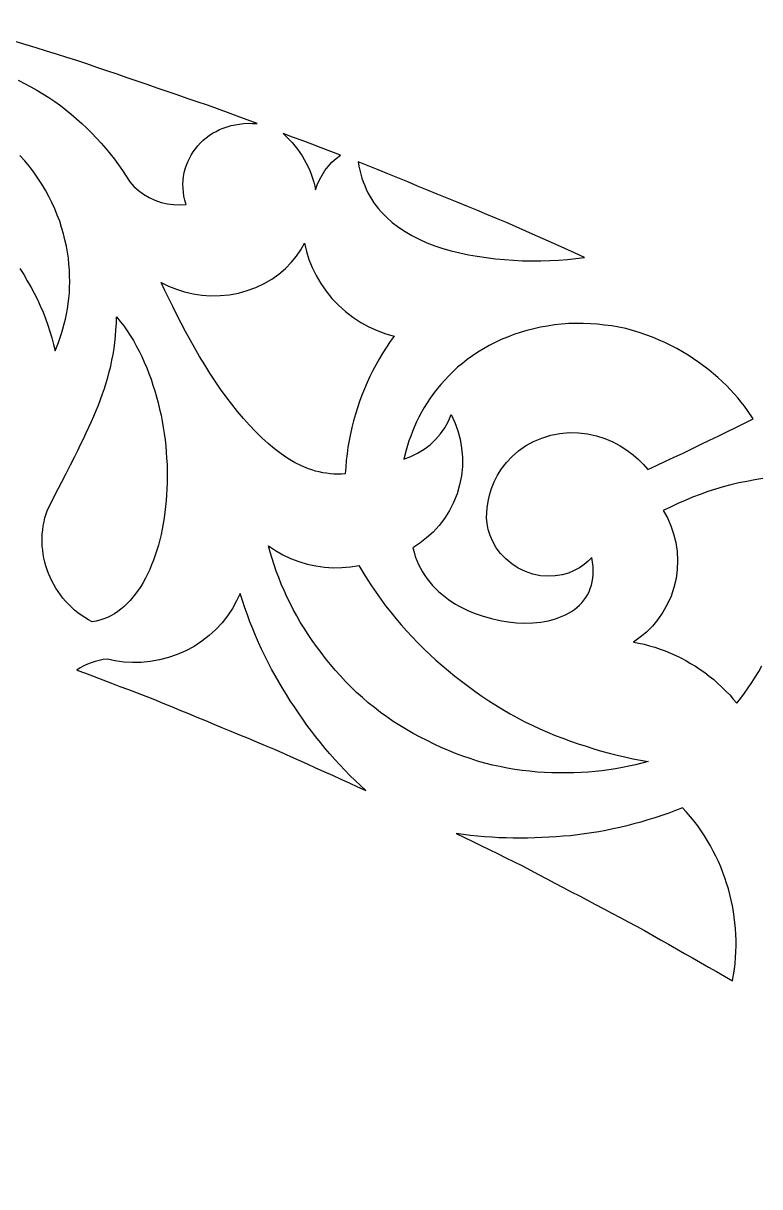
# Model space of a CAD drawing. Extents: x -1903 to -234, y -575 to 545.
# Drawn here: x -1190.6 to -1113.9, y 352.7 to 473.9 of the extents above; entities that cross this region are included whole.
import ezdxf

# ---------------------------------------------------------------- set-up
doc = ezdxf.new("R2010")
doc.units = 0
doc.layers.add('LAYER_1', color=18, linetype='CONTINUOUS')

msp = doc.modelspace()

# ---------------------------------------------------------------- linework, layer by layer
at = {"layer": 'LAYER_1'}
msp.add_lwpolyline([(-1342.912552403855, 545.219890420859, 0.4142135623730951), (-1902.912552403855, -14.78010957914103, 0.4142135623730951), (-1342.912552403855, -574.780109579141, 0.4142135623730951), (-782.912552403855, -14.78010957914103, 0.4142135623730951)], format="xyb", close=True, dxfattribs=at)
for points in [[(-1191.1240234375, 468.0147705078125), (-1190.467651367188, 467.6809692382812), (-1189.820922851562, 467.3329162597656), (-1189.183837890625, 466.9707946777344), (-1188.556884765625, 466.5948486328125), (-1187.9404296875, 466.2052612304688), (-1187.334838867188, 465.8022766113281), (-1186.741943359375, 465.3816833496094), (-1186.165771484375, 464.9320068359375), (-1185.601440429688, 464.4698486328125), (-1185.049194335938, 463.9953308105469), (-1184.509399414062, 463.5087280273438), (-1183.982543945312, 463.0102844238281), (-1183.46875, 462.5002136230469), (-1182.968505859375, 461.9786987304688), (-1182.482055664062, 461.4460144042969), (-1182.009643554688, 460.9023742675781), (-1181.551635742188, 460.3479309082031), (-1181.108520507812, 459.7829895019531), (-1180.680419921875, 459.2077026367188), (-1180.267700195312, 458.6223449707031), (-1179.87060546875, 458.0270690917969), (-1179.489501953125, 457.422119140625), (-1179.075561523438, 456.9569396972656), (-1178.60205078125, 456.52294921875), (-1178.07373046875, 456.1302795410156), (-1177.497924804688, 455.7882690429688), (-1176.884033203125, 455.5047912597656), (-1176.243041992188, 455.2857055664062), (-1175.5869140625, 455.1344299316406), (-1174.927856445312, 455.0517883300781), (-1174.278076171875, 455.0361022949219), (-1173.649047851562, 455.08056640625), (-1173.769287109375, 455.5105285644531), (-1173.861083984375, 455.9351806640625), (-1173.923950195312, 456.3566284179688), (-1173.958740234375, 456.7740478515625), (-1173.965942382812, 457.1866455078125), (-1173.946411132812, 457.5936889648438), (-1173.900634765625, 457.9942932128906), (-1173.829223632812, 458.3877258300781), (-1173.733032226562, 458.7731628417969), (-1173.612548828125, 459.1498107910156), (-1173.468505859375, 459.5168762207031), (-1173.301513671875, 459.8735656738281), (-1173.1123046875, 460.2190856933594), (-1172.901489257812, 460.5526123046875), (-1172.669677734375, 460.8734130859375), (-1172.417724609375, 461.1806640625), (-1172.146118164062, 461.4735717773438), (-1171.855712890625, 461.7513427734375), (-1171.546997070312, 462.0132141113281), (-1171.220703125, 462.2583923339844), (-1170.879760742188, 462.4802856445312), (-1170.523315429688, 462.6817932128906), (-1170.151733398438, 462.8636474609375), (-1169.765502929688, 463.0250854492188), (-1169.365600585938, 463.1653137207031), (-1168.95263671875, 463.2835693359375), (-1168.527221679688, 463.379150390625), (-1168.090209960938, 463.4512329101562), (-1167.642333984375, 463.4991149902344), (-1167.184204101562, 463.5220031738281), (-1166.716796875, 463.5191650390625), (-1166.240600585938, 463.4898376464844), (-1167.27490234375, 463.880615234375), (-1168.309326171875, 464.2714233398438), (-1169.343627929688, 464.6622009277344), (-1170.380126953125, 465.0469970703125), (-1171.42626953125, 465.4050903320312), (-1172.472412109375, 465.7632141113281), (-1173.518432617188, 466.121337890625), (-1174.564575195312, 466.4794616699219), (-1175.610717773438, 466.8375549316406), (-1176.656860351562, 467.1956787109375), (-1177.702880859375, 467.5538024902344), (-1178.7490234375, 467.9119262695312), (-1179.795043945312, 468.27001953125), (-1180.841186523438, 468.6281433105469), (-1181.887329101562, 468.9862670898438), (-1182.933471679688, 469.3443908691406), (-1183.9794921875, 469.7024841308594), (-1185.025634765625, 470.0606079101562), (-1186.079223632812, 470.3956909179688), (-1187.136108398438, 470.7207946777344), (-1188.19287109375, 471.0458679199219), (-1189.249755859375, 471.3709716796875), (-1190.306518554688, 471.696044921875), (-1191.363403320312, 472.0211181640625)], [(-1190.982788085938, 448.3907470703125), (-1190.565307617188, 447.7670593261719), (-1190.186889648438, 447.1263122558594), (-1189.8095703125, 446.4859619140625), (-1189.47265625, 445.8319091796875), (-1189.13671875, 445.1781921386719), (-1188.842163085938, 444.5141906738281), (-1188.548461914062, 443.8504943847656), (-1188.296508789062, 443.1798706054688), (-1188.04541015625, 442.5095825195312), (-1187.835815429688, 441.8356323242188), (-1187.627197265625, 441.1620178222656), (-1187.459716796875, 440.4879455566406), (-1187.293090820312, 439.8141784667969), (-1186.935180664062, 440.6984558105469), (-1186.61279296875, 441.6321716308594), (-1186.472290039062, 442.1237182617188), (-1186.33203125, 442.6152954101562), (-1186.215576171875, 443.1312561035156), (-1186.099365234375, 443.6472473144531), (-1186.010620117188, 444.1869506835938), (-1185.921875, 444.7267150878906), (-1185.864135742188, 445.2891235351562), (-1185.806640625, 445.8516540527344), (-1185.783569335938, 446.4352416992188), (-1185.7607421875, 447.0189819335938), (-1185.776000976562, 447.6218566894531), (-1185.791625976562, 448.224853515625), (-1185.8486328125, 448.8444213867188), (-1185.90625, 449.4642028808594), (-1186.008422851562, 450.0974731445312), (-1186.111206054688, 450.7309875488281), (-1186.261474609375, 451.3743896484375), (-1186.412475585938, 452.01806640625), (-1186.61328125, 452.66748046875), (-1186.81494140625, 453.3171997070312), (-1187.068359375, 453.9680480957031), (-1187.322631835938, 454.6192321777344), (-1187.629760742188, 455.2664794921875), (-1187.937866210938, 455.9140930175781), (-1188.299194335938, 456.5524291992188), (-1188.661499023438, 457.1911315917969), (-1189.076416015625, 457.8149719238281), (-1189.495361328125, 458.4295349121094), (-1189.968627929688, 459.0143737792969), (-1190.442749023438, 459.5994873046875), (-1190.965942382812, 460.1573791503906)], [(-1113.54443359375, 426.5060424804688), (-1114.383544921875, 426.3802185058594), (-1115.2138671875, 426.2161865234375), (-1116.042846679688, 426.0514831542969), (-1116.860473632812, 425.8488159179688), (-1117.6767578125, 425.6454772949219), (-1118.478881835938, 425.4046936035156), (-1119.28662109375, 425.1500549316406), (-1120.0791015625, 424.8558959960938), (-1120.870239257812, 424.5610961914062), (-1121.641967773438, 424.2315979003906), (-1122.412475585938, 423.9014282226562), (-1123.161376953125, 423.5378112792969), (-1123.908935546875, 423.1736145019531), (-1123.491943359375, 422.4069213867188), (-1123.131469726562, 421.5922241210938), (-1122.83642578125, 420.7350158691406), (-1122.614868164062, 419.8424682617188), (-1122.4736328125, 418.9230041503906), (-1122.418212890625, 417.9864501953125), (-1122.457763671875, 417.0326232910156), (-1122.587158203125, 416.0856018066406), (-1122.805297851562, 415.1572265625), (-1123.109252929688, 414.2586364746094), (-1123.49365234375, 413.4000549316406), (-1123.951782226562, 412.5906066894531), (-1124.474975585938, 411.8378295898438), (-1125.053833007812, 411.1476135253906), (-1125.678466796875, 410.5240173339844), (-1126.338500976562, 409.9693603515625), (-1127.027709960938, 409.4771728515625), (-1126.4677734375, 409.3672790527344), (-1125.9111328125, 409.2501220703125), (-1125.356079101562, 409.0949401855469), (-1124.80078125, 408.9396057128906), (-1124.251220703125, 408.746337890625), (-1123.701538085938, 408.552978515625), (-1123.16162109375, 408.3223571777344), (-1122.621704101562, 408.0916748046875), (-1122.095825195312, 407.8249206542969), (-1121.56982421875, 407.5581359863281), (-1121.061889648438, 407.2569580078125), (-1120.553955078125, 406.9558410644531), (-1120.067749023438, 406.62255859375), (-1119.581665039062, 406.2893371582031), (-1119.120849609375, 405.9266357421875), (-1118.66015625, 405.5640258789062), (-1118.227661132812, 405.1749267578125), (-1117.795532226562, 404.7860107421875), (-1117.39404296875, 404.3738708496094), (-1116.992919921875, 403.9619750976562), (-1116.62451171875, 403.5303649902344), (-1116.256591796875, 403.0989685058594), (-1115.84912109375, 403.6223449707031), (-1115.44140625, 404.1455993652344), (-1115.059326171875, 404.6971435546875), (-1114.677124023438, 405.2485961914062), (-1114.323608398438, 405.8267822265625), (-1113.969970703125, 406.4049377441406), (-1113.647827148438, 407.0080261230469)]]:
    msp.add_lwpolyline(points, dxfattribs=at)
for points in [[(-1160.148071289062, 456.5766906738281), (-1159.966430664062, 457.1113891601562), (-1159.74169921875, 457.6271057128906), (-1159.475463867188, 458.1218566894531), (-1159.168701171875, 458.5936584472656), (-1158.822875976562, 459.0405578613281), (-1158.439208984375, 459.4604797363281), (-1158.01904296875, 459.8515319824219), (-1157.563720703125, 460.2117004394531), (-1158.559936523438, 460.5882873535156), (-1159.55615234375, 460.96484375), (-1160.552368164062, 461.3414306640625), (-1161.548583984375, 461.718017578125), (-1162.544799804688, 462.0946044921875), (-1163.541015625, 462.47119140625), (-1163.212158203125, 462.1649780273438), (-1162.8974609375, 461.8482666015625), (-1162.59716796875, 461.5215148925781), (-1162.311645507812, 461.1852111816406), (-1162.041259765625, 460.83984375), (-1161.7861328125, 460.48583984375), (-1161.546875, 460.1237182617188), (-1161.323486328125, 459.7539367675781), (-1161.116333007812, 459.3769836425781), (-1160.925903320312, 458.9933166503906), (-1160.752319335938, 458.6033935546875), (-1160.595947265625, 458.2077331542969), (-1160.45703125, 457.8067626953125), (-1160.3359375, 457.4009704589844), (-1160.232788085938, 456.9907836914062)], [(-1132.138671875, 449.5589904785156), (-1133.153930664062, 450.0129089355469), (-1134.169189453125, 450.4668579101562), (-1135.184326171875, 450.9207763671875), (-1136.199584960938, 451.3747253417969), (-1137.214721679688, 451.8286437988281), (-1138.22998046875, 452.2825622558594), (-1139.2451171875, 452.7364501953125), (-1140.26025390625, 453.1903381347656), (-1141.287719726562, 453.6159362792969), (-1142.316650390625, 454.0377197265625), (-1143.345703125, 454.4595031738281), (-1144.374633789062, 454.8812561035156), (-1145.403564453125, 455.3030090332031), (-1146.432495117188, 455.7247619628906), (-1147.46142578125, 456.1465148925781), (-1148.490356445312, 456.5682373046875), (-1149.519165039062, 456.989990234375), (-1150.548095703125, 457.4116821289062), (-1151.576904296875, 457.8334350585938), (-1152.605712890625, 458.255126953125), (-1153.634643554688, 458.6768493652344), (-1154.663330078125, 459.0985412597656), (-1155.6982421875, 459.5047912597656), (-1155.626220703125, 459.0682067871094), (-1155.537109375, 458.643310546875), (-1155.43359375, 458.2245178222656), (-1155.314697265625, 457.8151550292969), (-1155.180053710938, 457.4168701171875), (-1155.030029296875, 457.0296020507812), (-1154.865112304688, 456.6532287597656), (-1154.685424804688, 456.2876586914062), (-1154.491455078125, 455.9327697753906), (-1154.283569335938, 455.5884704589844), (-1154.06201171875, 455.2546997070312), (-1153.827392578125, 454.9313049316406), (-1153.579833984375, 454.6181640625), (-1153.319702148438, 454.3152160644531), (-1153.04736328125, 454.0223693847656), (-1152.76318359375, 453.7394714355469), (-1152.160888671875, 453.2031860351562), (-1151.515380859375, 452.7055053710938), (-1150.829467773438, 452.2455749511719), (-1150.10595703125, 451.8225708007812), (-1149.347412109375, 451.4356079101562), (-1148.556884765625, 451.0838623046875), (-1147.73681640625, 450.7664489746094), (-1146.89013671875, 450.4825134277344), (-1146.019775390625, 450.2312316894531), (-1145.128173828125, 450.01171875), (-1144.21826171875, 449.8231811523438), (-1143.29296875, 449.6647644042969), (-1142.35498046875, 449.5356750488281), (-1141.414306640625, 449.4185485839844), (-1140.470825195312, 449.3194274902344), (-1139.523071289062, 449.2473754882812), (-1138.574096679688, 449.2016296386719), (-1137.626708984375, 449.1814880371094), (-1136.68359375, 449.1862182617188), (-1135.748046875, 449.2151184082031), (-1134.82275390625, 449.2675476074219), (-1133.910766601562, 449.3427734375), (-1133.015014648438, 449.4401550292969)], [(-1157.063354492188, 427.0049743652344), (-1157.460327148438, 426.9786987304688), (-1157.854248046875, 426.9710388183594), (-1158.244995117188, 426.9816589355469), (-1158.632690429688, 427.0101623535156), (-1159.017333984375, 427.05615234375), (-1159.398803710938, 427.1193237304688), (-1159.77734375, 427.1992797851562), (-1160.15283203125, 427.295654296875), (-1160.525268554688, 427.4080810546875), (-1160.894653320312, 427.5361938476562), (-1161.624145507812, 427.8379821777344), (-1162.341674804688, 428.1980895996094), (-1163.046997070312, 428.613525390625), (-1163.740112304688, 429.0813598632812), (-1164.421142578125, 429.5986328125), (-1165.089965820312, 430.162353515625), (-1165.746704101562, 430.7695617675781), (-1166.392578125, 431.4134521484375), (-1167.034301757812, 432.0741271972656), (-1167.663696289062, 432.769287109375), (-1168.2802734375, 433.4959106445312), (-1168.88427734375, 434.2510681152344), (-1169.475341796875, 435.0317077636719), (-1170.05322265625, 435.8348999023438), (-1170.61767578125, 436.6575622558594), (-1171.16845703125, 437.4967346191406), (-1171.705322265625, 438.3493041992188), (-1172.22802734375, 439.2123107910156), (-1172.735961914062, 440.0826721191406), (-1173.220458984375, 440.9575805664062), (-1173.706787109375, 441.8331909179688), (-1174.15966796875, 442.7043762207031), (-1174.614501953125, 443.5762634277344), (-1175.034057617188, 444.4313659667969), (-1175.455444335938, 445.2871398925781), (-1175.83984375, 446.11376953125), (-1176.225830078125, 446.9409790039062), (-1175.46630859375, 446.568603515625), (-1174.658447265625, 446.2430725097656), (-1173.806396484375, 445.9720764160156), (-1172.916015625, 445.7629089355469), (-1171.99462890625, 445.6222229003906), (-1171.050903320312, 445.5555419921875), (-1170.094848632812, 445.5671081542969), (-1169.136962890625, 445.6594543457031), (-1168.188720703125, 445.8333129882812), (-1167.261474609375, 446.0875244140625), (-1166.3662109375, 446.4189758300781), (-1165.513305664062, 446.8227844238281), (-1164.7119140625, 447.29248046875), (-1163.969482421875, 447.8203735351562), (-1163.292114257812, 448.3978576660156), (-1162.683959960938, 449.0157775878906), (-1162.1474609375, 449.6649475097656), (-1161.682983398438, 450.3362426757812), (-1161.289916992188, 451.0211486816406), (-1161.102294921875, 450.1794738769531), (-1160.840942382812, 449.3332214355469), (-1160.504028320312, 448.4908752441406), (-1160.09130859375, 447.6614074707031), (-1159.609619140625, 446.8395690917969), (-1159.059448242188, 446.0400695800781), (-1158.442138671875, 445.2793579101562), (-1157.763305664062, 444.5658874511719), (-1157.02978515625, 443.9070739746094), (-1156.249755859375, 443.3091430664062), (-1155.431762695312, 442.7768859863281), (-1154.585083007812, 442.3136291503906), (-1153.718994140625, 441.9210815429688), (-1152.842651367188, 441.5994567871094), (-1151.96484375, 441.3476257324219), (-1152.364624023438, 440.7767333984375), (-1152.764038085938, 440.2056884765625), (-1153.133544921875, 439.6115112304688), (-1153.502685546875, 439.0172424316406), (-1153.840209960938, 438.4018249511719), (-1154.177612304688, 437.7863159179688), (-1154.48193359375, 437.1519165039062), (-1154.7861328125, 436.5174255371094), (-1155.056030273438, 435.8663940429688), (-1155.325927734375, 435.2153625488281), (-1155.560546875, 434.5503234863281), (-1155.79541015625, 433.8852844238281), (-1155.994140625, 433.2088317871094), (-1156.193115234375, 432.532470703125), (-1156.355834960938, 431.847412109375), (-1156.518676757812, 431.1624755859375), (-1156.645141601562, 430.4715881347656), (-1156.77197265625, 429.7808532714844), (-1156.8623046875, 429.0868835449219), (-1156.953125, 428.3931579589844), (-1157.008056640625, 427.6989440917969)], [(-1183.427612304688, 411.5820617675781), (-1183.826416015625, 411.7969665527344), (-1184.210693359375, 412.0283508300781), (-1184.580078125, 412.2755432128906), (-1184.9345703125, 412.5379333496094), (-1185.274047851562, 412.8148193359375), (-1185.598266601562, 413.1055603027344), (-1185.906982421875, 413.4095153808594), (-1186.200317382812, 413.7260131835938), (-1186.477783203125, 414.0543823242188), (-1186.739379882812, 414.3939514160156), (-1186.98486328125, 414.7440795898438), (-1187.214111328125, 415.1040649414062), (-1187.426879882812, 415.4732666015625), (-1187.623046875, 415.8510131835938), (-1187.802978515625, 416.2348022460938), (-1187.968139648438, 416.6191101074219), (-1188.115966796875, 417.0103759765625), (-1188.246215820312, 417.4078979492188), (-1188.358642578125, 417.81103515625), (-1188.452880859375, 418.2190551757812), (-1188.52880859375, 418.6313781738281), (-1188.586303710938, 419.0472412109375), (-1188.624877929688, 419.4660339355469), (-1188.64453125, 419.8870544433594), (-1188.644897460938, 420.3096313476562), (-1188.625732421875, 420.7330932617188), (-1188.586791992188, 421.1567687988281), (-1188.52783203125, 421.5799560546875), (-1188.448608398438, 422.0020141601562), (-1188.348754882812, 422.4222106933594), (-1188.228149414062, 422.8399047851562), (-1188.086547851562, 423.2543640136719), (-1187.716430664062, 423.9827270507812), (-1187.346069335938, 424.7109985351562), (-1186.975341796875, 425.4391479492188), (-1186.604248046875, 426.1671752929688), (-1186.153564453125, 427.0484313964844), (-1185.702392578125, 427.9294738769531), (-1185.250732421875, 428.8103942871094), (-1184.939453125, 429.4327392578125), (-1184.628051757812, 430.0550231933594), (-1184.336181640625, 430.6581726074219), (-1184.044311523438, 431.26123046875), (-1183.773193359375, 431.8500061035156), (-1183.501953125, 432.438720703125), (-1183.252685546875, 433.0179748535156), (-1183.00341796875, 433.59716796875), (-1182.777221679688, 434.1717224121094), (-1182.551025390625, 434.7462768554688), (-1182.34912109375, 435.3210144042969), (-1182.147216796875, 435.895751953125), (-1181.970825195312, 436.4755554199219), (-1181.794555664062, 437.0553588867188), (-1181.64501953125, 437.6450500488281), (-1181.49560546875, 438.2348022460938), (-1181.374145507812, 438.8393249511719), (-1181.2529296875, 439.4438781738281), (-1181.153442382812, 440.0625915527344), (-1181.069091796875, 440.6923828125), (-1181.000122070312, 441.33447265625), (-1180.947021484375, 441.9901123046875), (-1180.909912109375, 442.6605224609375), (-1180.889282226562, 443.346923828125), (-1180.510620117188, 442.88427734375), (-1180.145751953125, 442.4064331054688), (-1179.794799804688, 441.9141235351562), (-1179.457641601562, 441.4080200195312), (-1179.134521484375, 440.8888854980469), (-1178.827514648438, 440.3510437011719), (-1178.537109375, 439.794189453125), (-1178.260498046875, 439.2266540527344), (-1177.997680664062, 438.6491394042969), (-1177.748779296875, 438.0623474121094), (-1177.520263671875, 437.462890625), (-1177.29248046875, 436.8637390136719), (-1177.091552734375, 436.2499084472656), (-1176.891357421875, 435.6363830566406), (-1176.717895507812, 435.010986328125), (-1176.545166015625, 434.3858947753906), (-1176.399169921875, 433.7516784667969), (-1176.253784179688, 433.1177368164062), (-1176.134887695312, 432.4774780273438), (-1176.016845703125, 431.8374938964844), (-1175.925048828125, 431.1939392089844), (-1175.833862304688, 430.5506286621094), (-1175.768798828125, 429.906494140625), (-1175.704467773438, 429.2626037597656), (-1175.666137695312, 428.6206359863281), (-1175.628295898438, 427.9788818359375), (-1175.616088867188, 427.3417663574219), (-1175.604614257812, 426.7048950195312), (-1175.618530273438, 426.0753784179688), (-1175.632934570312, 425.4460754394531), (-1175.672607421875, 424.8268432617188), (-1175.712646484375, 424.207763671875), (-1175.777709960938, 423.6015319824219), (-1175.843139648438, 422.9954528808594), (-1175.933227539062, 422.4048767089844), (-1176.023681640625, 421.814453125), (-1176.138427734375, 421.2422180175781), (-1176.253540039062, 420.6701049804688), (-1176.392700195312, 420.1189880371094), (-1176.532104492188, 419.56787109375), (-1176.6953125, 419.0404663085938), (-1176.858642578125, 418.5130920410156), (-1177.03955078125, 418.0051574707031), (-1177.232299804688, 417.5111083984375), (-1177.436645507812, 417.0315551757812), (-1177.652587890625, 416.5672607421875), (-1177.880004882812, 416.1188354492188), (-1178.11865234375, 415.6869812011719), (-1178.368774414062, 415.2723388671875), (-1178.630004882812, 414.8756103515625), (-1178.90234375, 414.4974670410156), (-1179.185791015625, 414.1385803222656), (-1179.480346679688, 413.7996520996094), (-1179.78564453125, 413.4812927246094), (-1180.101928710938, 413.1842651367188), (-1180.428833007812, 412.9092102050781), (-1180.7666015625, 412.6567993164062), (-1181.114990234375, 412.427734375), (-1181.47412109375, 412.2226867675781), (-1181.84375, 412.0423583984375), (-1182.223876953125, 411.8874206542969), (-1182.614624023438, 411.7586059570312), (-1183.015869140625, 411.6565856933594)], [(-1131.366455078125, 418.2701110839844), (-1131.729736328125, 417.9039001464844), (-1132.15185546875, 417.5505065917969), (-1132.635986328125, 417.2195434570312), (-1133.183715820312, 416.9222412109375), (-1133.7939453125, 416.6712341308594), (-1134.462646484375, 416.4799499511719), (-1135.18212890625, 416.36181640625), (-1135.940795898438, 416.3290100097656), (-1136.72314453125, 416.3912963867188), (-1137.510986328125, 416.5546875), (-1138.2841796875, 416.8204345703125), (-1139.022216796875, 417.1844177246094), (-1139.70947265625, 417.6302490234375), (-1140.334106445312, 418.1361083984375), (-1140.876708984375, 418.7015686035156), (-1141.330200195312, 419.3087158203125), (-1141.692626953125, 419.9395141601562), (-1141.966186523438, 420.5772705078125), (-1142.156372070312, 421.2075500488281), (-1142.271118164062, 421.8187255859375), (-1142.319458007812, 422.4020690917969), (-1142.311279296875, 422.9515991210938), (-1142.255859375, 423.4637451171875), (-1142.171020507812, 424.1122436523438), (-1142.029663085938, 424.7813415527344), (-1141.825561523438, 425.4656066894531), (-1141.552124023438, 426.1579284667969), (-1141.2041015625, 426.8498229980469), (-1140.777099609375, 427.5312805175781), (-1140.26806640625, 428.1910400390625), (-1139.676635742188, 428.8169555664062), (-1139.004272460938, 429.3963928222656), (-1138.255615234375, 429.9169616699219), (-1137.438110351562, 430.3670043945312), (-1136.561767578125, 430.7364196777344), (-1135.63916015625, 431.0173645019531), (-1134.6845703125, 431.2046508789062), (-1133.713500976562, 431.296142578125), (-1132.7451171875, 431.2859497070312), (-1131.800048828125, 431.1656799316406), (-1130.8837890625, 430.9604187011719), (-1130.0078125, 430.6788940429688), (-1129.18212890625, 430.3312377929688), (-1128.41357421875, 429.9281921386719), (-1127.707275390625, 429.4807434082031), (-1127.0654296875, 428.9993896484375), (-1126.48876953125, 428.4939880371094), (-1125.976196289062, 427.9733581542969), (-1125.525512695312, 427.4452819824219), (-1124.611694335938, 427.8782043457031), (-1123.695922851562, 428.3102416992188), (-1122.778442382812, 428.7414245605469), (-1121.859130859375, 429.1716918945312), (-1120.946044921875, 429.6151123046875), (-1120.03125, 430.0576782226562), (-1119.114624023438, 430.4993591308594), (-1118.196166992188, 430.9401550292969), (-1117.284301757812, 431.3939514160156), (-1116.370727539062, 431.8468933105469), (-1115.455444335938, 432.2989807128906), (-1114.542724609375, 432.7415771484375), (-1115.1298828125, 433.6136169433594), (-1115.460083007812, 434.0459594726562), (-1115.790649414062, 434.478515625), (-1116.15673828125, 434.9089660644531), (-1116.523315429688, 435.3396301269531), (-1116.926635742188, 435.7651977539062), (-1117.330322265625, 436.1909484863281), (-1117.771362304688, 436.6082153320312), (-1118.212890625, 437.0257263183594), (-1118.692260742188, 437.4310913085938), (-1119.171875, 437.8366394042969), (-1119.689086914062, 438.2261352539062), (-1120.206665039062, 438.6157531738281), (-1120.760986328125, 438.9851684570312), (-1121.315551757812, 439.3546752929688), (-1121.905517578125, 439.6996459960938), (-1122.495727539062, 440.0446472167969), (-1123.119140625, 440.3606872558594), (-1123.74267578125, 440.6767883300781), (-1124.396850585938, 440.9595031738281), (-1125.05078125, 441.2421875), (-1125.731811523438, 441.4873046875), (-1126.412719726562, 441.7322998046875), (-1127.116333007812, 441.935791015625), (-1127.81982421875, 442.1391296386719), (-1128.5498046875, 442.2790222167969), (-1129.280395507812, 442.4166259765625), (-1130.023559570312, 442.5063781738281), (-1130.76611328125, 442.5958862304688), (-1131.515502929688, 442.6354370117188), (-1132.264038085938, 442.6746215820312), (-1133.013305664062, 442.6624450683594), (-1133.76171875, 442.6499633789062), (-1134.504516601562, 442.5854187011719), (-1135.246459960938, 442.5205078125), (-1135.9765625, 442.4038696289062), (-1136.705810546875, 442.2868041992188), (-1137.41748046875, 442.119140625), (-1138.128051757812, 441.9510192871094), (-1138.8154296875, 441.7342224121094), (-1139.501831054688, 441.5169982910156), (-1140.160034179688, 441.2537841796875), (-1140.8173828125, 440.9901123046875), (-1141.442138671875, 440.6838073730469), (-1142.066040039062, 440.3771057128906), (-1142.653686523438, 440.0316162109375), (-1143.240600585938, 439.685791015625), (-1143.788452148438, 439.3054504394531), (-1144.335571289062, 438.9247741699219), (-1144.841674804688, 438.5142211914062), (-1145.347045898438, 438.1033630371094), (-1145.810180664062, 437.6672668457031), (-1146.272705078125, 437.23095703125), (-1146.692260742188, 436.774169921875), (-1147.111328125, 436.317138671875), (-1147.487670898438, 435.8442687988281), (-1147.863647460938, 435.3712463378906), (-1148.197387695312, 434.8867797851562), (-1148.530883789062, 434.4021606445312), (-1148.82421875, 433.908203125), (-1149.117553710938, 433.4140930175781), (-1149.370849609375, 432.9175720214844), (-1149.6240234375, 432.4209899902344), (-1149.839233398438, 431.9253540039062), (-1150.054565429688, 431.4297180175781), (-1150.23388671875, 430.9379272460938), (-1150.413330078125, 430.4461669921875), (-1150.559204101562, 429.9608764648438), (-1150.705200195312, 429.4755859375), (-1150.936645507812, 428.5185546875), (-1150.214965820312, 428.7948913574219), (-1149.514404296875, 429.1421508789062), (-1148.845703125, 429.5585327148438), (-1148.219116210938, 430.0402221679688), (-1147.644409179688, 430.5815124511719), (-1147.129638671875, 431.1749572753906), (-1146.681518554688, 431.8118591308594), (-1146.304565429688, 432.482421875), (-1146.001220703125, 433.1765441894531), (-1145.633911132812, 432.3594055175781), (-1145.327270507812, 431.4986572265625), (-1145.08935546875, 430.6004028320312), (-1144.927368164062, 429.6721801757812), (-1144.847412109375, 428.7228088378906), (-1144.853881835938, 427.7622375488281), (-1144.949462890625, 426.8011169433594), (-1145.134643554688, 425.8505554199219), (-1145.407836914062, 424.9215698242188), (-1145.765380859375, 424.0248413085938), (-1146.201782226562, 423.1701354980469), (-1146.709716796875, 422.3661193847656), (-1147.280639648438, 421.619873046875), (-1147.904907226562, 420.93701171875), (-1148.572509765625, 420.3212890625), (-1149.2734375, 419.7748718261719), (-1149.997924804688, 419.2982177734375), (-1149.887329101562, 418.8462524414062), (-1149.753784179688, 418.4075012207031), (-1149.597900390625, 417.9820861816406), (-1149.420776367188, 417.5700073242188), (-1149.22314453125, 417.1712646484375), (-1149.005981445312, 416.7859497070312), (-1148.769897460938, 416.4140930175781), (-1148.515747070312, 416.0556945800781), (-1148.24462890625, 415.7108154296875), (-1147.95703125, 415.3794555664062), (-1147.654052734375, 415.0616455078125), (-1147.336303710938, 414.7574462890625), (-1147.004760742188, 414.4668579101562), (-1146.660278320312, 414.1898803710938), (-1146.303466796875, 413.9266052246094), (-1145.935180664062, 413.6770324707031), (-1145.556396484375, 413.4411315917969), (-1145.167846679688, 413.218994140625), (-1144.770385742188, 413.0106506347656), (-1144.36474609375, 412.8160705566406), (-1143.951782226562, 412.6353149414062), (-1143.532348632812, 412.4683837890625), (-1142.67724609375, 412.1762084960938), (-1141.809692382812, 411.9317626953125), (-1140.940673828125, 411.726318359375), (-1140.068481445312, 411.57763671875), (-1139.19970703125, 411.4861755371094), (-1138.340942382812, 411.4524230957031), (-1137.499145507812, 411.4768371582031), (-1137.086547851562, 411.5110473632812), (-1136.680786132812, 411.5599670410156), (-1136.282592773438, 411.6236877441406), (-1135.892822265625, 411.7023315429688), (-1135.512329101562, 411.7958984375), (-1135.141967773438, 411.9044799804688), (-1134.78271484375, 412.0281677246094), (-1134.435302734375, 412.1670532226562), (-1134.100830078125, 412.3211975097656), (-1133.779907226562, 412.4906616210938), (-1133.473510742188, 412.6755981445312), (-1133.1826171875, 412.8760070800781), (-1132.907958984375, 413.092041015625), (-1132.650634765625, 413.3237609863281), (-1132.411376953125, 413.5712585449219), (-1132.191162109375, 413.8346252441406), (-1131.990844726562, 414.1139831542969), (-1131.811401367188, 414.4093933105469), (-1131.653686523438, 414.7209777832031), (-1131.518676757812, 415.048828125), (-1131.4072265625, 415.39306640625), (-1131.320434570312, 415.7537841796875), (-1131.258911132812, 416.1310729980469), (-1131.223876953125, 416.5250549316406), (-1131.216186523438, 416.9358215332031), (-1131.23681640625, 417.363525390625), (-1131.286499023438, 417.8082275390625)], [(-1125.4765625, 397.0372009277344), (-1126.141845703125, 396.8631286621094), (-1126.806274414062, 396.6885375976562), (-1127.491333007812, 396.5417175292969), (-1128.175415039062, 396.3943786621094), (-1128.878662109375, 396.2770385742188), (-1129.5810546875, 396.1592102050781), (-1130.30078125, 396.0735473632812), (-1131.01953125, 395.9873962402344), (-1131.753784179688, 395.9356079101562), (-1132.486938476562, 395.8832702636719), (-1133.2333984375, 395.8672790527344), (-1133.982543945312, 395.843505859375), (-1134.74853515625, 395.8460693359375), (-1135.513549804688, 395.8481750488281), (-1136.286865234375, 395.889404296875), (-1137.059326171875, 395.93017578125), (-1137.837280273438, 396.0115051269531), (-1138.614501953125, 396.0924682617188), (-1139.39404296875, 396.215087890625), (-1140.172973632812, 396.33740234375), (-1140.951049804688, 396.5022583007812), (-1141.728515625, 396.6668395996094), (-1142.501831054688, 396.8744812011719), (-1143.274658203125, 397.0819091796875), (-1144.0400390625, 397.3325500488281), (-1144.805053710938, 397.5830383300781), (-1145.559204101562, 397.8765563964844), (-1146.313232421875, 398.1699523925781), (-1147.052978515625, 398.5057373046875), (-1147.792724609375, 398.8414916992188), (-1148.520141601562, 399.2079162597656), (-1149.253540039062, 399.5618896484375), (-1149.96630859375, 399.9559020996094), (-1150.679443359375, 400.3500366210938), (-1151.369018554688, 400.7825012207031), (-1152.058837890625, 401.2151489257812), (-1152.72265625, 401.6841430664062), (-1153.386840820312, 402.1533508300781), (-1154.022216796875, 402.6565551757812), (-1154.658325195312, 403.1600341796875), (-1155.263427734375, 403.6949462890625), (-1155.869262695312, 404.2301635742188), (-1156.442260742188, 404.7939147949219), (-1157.015991210938, 405.3580322265625), (-1157.555297851562, 405.9476623535156), (-1158.095458984375, 406.5376892089844), (-1158.599853515625, 407.1500549316406), (-1159.105224609375, 407.7628173828125), (-1159.573852539062, 408.3946533203125), (-1160.049438476562, 409.0130004882812), (-1160.489868164062, 409.6421813964844), (-1160.931396484375, 410.2718200683594), (-1161.334838867188, 410.9147644042969), (-1161.7392578125, 411.5581359863281), (-1162.105712890625, 412.2116394042969), (-1162.47314453125, 412.8655700683594), (-1162.802734375, 413.5264587402344), (-1163.133422851562, 414.1878051757812), (-1163.4267578125, 414.8531494140625), (-1163.72119140625, 415.5189208984375), (-1163.97900390625, 416.1858520507812), (-1164.23779296875, 416.8531799316406), (-1164.4609375, 417.51904296875), (-1164.684936523438, 418.1852722167969), (-1164.87451171875, 418.8475341796875), (-1165.065063476562, 419.5101928710938), (-1164.335571289062, 419.0169677734375), (-1163.560791015625, 418.5735778808594), (-1162.74609375, 418.1858825683594), (-1161.8974609375, 417.85888671875), (-1161.02197265625, 417.5967407226562), (-1160.127197265625, 417.4022521972656), (-1159.22119140625, 417.2771911621094), (-1158.312133789062, 417.2218933105469), (-1157.408081054688, 417.2354736328125), (-1156.517211914062, 417.3158264160156), (-1155.649047851562, 417.4539794921875), (-1155.21435546875, 416.7416076660156), (-1154.780883789062, 416.0298156738281), (-1154.314086914062, 415.3300170898438), (-1153.848510742188, 414.6307678222656), (-1153.349975585938, 413.9459228515625), (-1152.8525390625, 413.2615966796875), (-1152.322631835938, 412.5940856933594), (-1151.7939453125, 411.9270935058594), (-1151.233520507812, 411.2792053222656), (-1150.674072265625, 410.6318054199219), (-1150.083862304688, 410.0058288574219), (-1149.494750976562, 409.3803100585938), (-1148.875854492188, 408.7783813476562), (-1148.257934570312, 408.1769104003906), (-1147.611694335938, 407.6011047363281), (-1146.966186523438, 407.0256958007812), (-1146.293701171875, 406.4779357910156), (-1145.6220703125, 405.9305419921875), (-1144.92822265625, 405.4058532714844), (-1144.243286132812, 404.8639526367188), (-1143.535034179688, 404.3529052734375), (-1142.8271484375, 403.8421020507812), (-1142.097778320312, 403.3636169433594), (-1141.368896484375, 402.8853454589844), (-1140.620483398438, 402.4407348632812), (-1139.872314453125, 401.9962463378906), (-1139.106811523438, 401.5864868164062), (-1138.341430664062, 401.1767883300781), (-1137.560913085938, 400.8026733398438), (-1136.780395507812, 400.4285583496094), (-1135.987182617188, 400.0907287597656), (-1135.193603515625, 399.7527770996094), (-1134.389770507812, 399.4515075683594), (-1133.58544921875, 399.1500549316406), (-1132.773071289062, 398.8854675292969), (-1131.96435546875, 398.6128845214844), (-1131.15771484375, 398.361572265625), (-1130.3505859375, 398.1100158691406), (-1129.539794921875, 397.8953857421875), (-1128.728393554688, 397.6804504394531), (-1127.915649414062, 397.5020141601562), (-1127.102294921875, 397.3232421875), (-1126.289794921875, 397.1804504394531)], [(-1154.899536132812, 394.0122375488281), (-1155.461547851562, 394.5303344726562), (-1156.0244140625, 395.0487670898438), (-1156.566772460938, 395.5873413085938), (-1157.110107421875, 396.1262817382812), (-1157.632690429688, 396.6847534179688), (-1158.156127929688, 397.2436218261719), (-1158.658813476562, 397.8214111328125), (-1159.162231445312, 398.3995971679688), (-1159.644409179688, 398.99609375), (-1160.127685546875, 399.5930480957031), (-1160.58935546875, 400.2076721191406), (-1161.051879882812, 400.82275390625), (-1161.49267578125, 401.4548950195312), (-1161.934448242188, 402.0875244140625), (-1162.355346679688, 402.7334594726562), (-1162.783935546875, 403.3644409179688), (-1163.189819335938, 404.0116577148438), (-1163.596801757812, 404.6593017578125), (-1163.980590820312, 405.3225402832031), (-1164.365600585938, 405.9862670898438), (-1164.726928710938, 406.6649169921875), (-1165.089477539062, 407.3440551757812), (-1165.428100585938, 408.0374755859375), (-1165.767822265625, 408.7314147949219), (-1166.083251953125, 409.4390258789062), (-1166.399780273438, 410.1471252441406), (-1166.69140625, 410.8682250976562), (-1166.984375, 411.5898132324219), (-1167.251953125, 412.3237609863281), (-1167.520751953125, 413.0581970214844), (-1167.763793945312, 413.8043212890625), (-1168.008056640625, 414.5509643554688), (-1168.371826171875, 413.761474609375), (-1168.805908203125, 412.9826354980469), (-1169.310791015625, 412.2229919433594), (-1169.885864257812, 411.4915161132812), (-1170.528442382812, 410.7973022460938), (-1171.23486328125, 410.1493225097656), (-1171.99951171875, 409.5561218261719), (-1172.815551757812, 409.0254821777344), (-1173.674926757812, 408.5640563964844), (-1174.568359375, 408.1770629882812), (-1175.486206054688, 407.8683166503906), (-1176.426635742188, 407.6193542480469), (-1177.372802734375, 407.4476928710938), (-1178.314086914062, 407.3546142578125), (-1179.241455078125, 407.3376159667969), (-1180.146606445312, 407.3928527832031), (-1181.022827148438, 407.515380859375), (-1181.864013671875, 407.6994018554688), (-1182.287353515625, 407.6453247070312), (-1182.704833984375, 407.5650329589844), (-1183.115356445312, 407.4590148925781), (-1183.517578125, 407.3277282714844), (-1183.91064453125, 407.171630859375), (-1184.293212890625, 406.9911499023438), (-1184.664306640625, 406.7867736816406), (-1185.022827148438, 406.5590209960938), (-1184.124755859375, 406.2195129394531), (-1183.226806640625, 405.8800354003906), (-1182.328735351562, 405.54052734375), (-1181.430786132812, 405.2010498046875), (-1180.53271484375, 404.8615417480469), (-1179.634765625, 404.5220642089844), (-1178.73681640625, 404.1825866699219), (-1177.8388671875, 403.8430786132812), (-1176.944702148438, 403.4937744140625), (-1176.057861328125, 403.1262512207031), (-1175.1708984375, 402.7587280273438), (-1174.284057617188, 402.3912048339844), (-1173.397216796875, 402.023681640625), (-1172.51025390625, 401.6561584472656), (-1171.623413085938, 401.2886352539062), (-1170.736450195312, 400.9211120605469), (-1169.849609375, 400.5535888671875), (-1168.962646484375, 400.1860656738281), (-1168.075805664062, 399.8185424804688), (-1167.18896484375, 399.4510498046875), (-1166.302001953125, 399.0835266113281), (-1165.415161132812, 398.7160034179688), (-1164.5283203125, 398.3484802246094), (-1163.648803710938, 397.9636840820312), (-1162.77392578125, 397.5685424804688), (-1161.89892578125, 397.1734008789062), (-1161.024047851562, 396.7782592773438), (-1160.149169921875, 396.3831176757812), (-1159.274169921875, 395.9879760742188), (-1158.399291992188, 395.5928344726562), (-1157.524291992188, 395.1976623535156), (-1156.6494140625, 394.8025207519531), (-1155.774536132812, 394.4073791503906)], [(-1116.698486328125, 374.1861572265625), (-1116.5927734375, 374.7897033691406), (-1116.505004882812, 375.3941040039062), (-1116.435180664062, 375.9991149902344), (-1116.38330078125, 376.6043395996094), (-1116.349365234375, 377.2095031738281), (-1116.333129882812, 377.8142395019531), (-1116.334594726562, 378.4182434082031), (-1116.353881835938, 379.0211486816406), (-1116.390625, 379.6226196289062), (-1116.444946289062, 380.2223815917969), (-1116.516723632812, 380.8200073242188), (-1116.605834960938, 381.4151916503906), (-1116.712280273438, 382.0075988769531), (-1116.8359375, 382.5968933105469), (-1116.976684570312, 383.1826782226562), (-1117.134399414062, 383.7646179199219), (-1117.30908203125, 384.3424377441406), (-1117.500610351562, 384.9156799316406), (-1117.708740234375, 385.4840393066406), (-1117.93359375, 386.0471496582031), (-1118.174926757812, 386.6046752929688), (-1118.432495117188, 387.1561889648438), (-1118.70654296875, 387.701416015625), (-1118.99658203125, 388.2399291992188), (-1119.302734375, 388.7714233398438), (-1119.624755859375, 389.2954406738281), (-1119.962646484375, 389.8116760253906), (-1120.317504882812, 390.3171081542969), (-1120.694946289062, 390.8011169433594), (-1121.088012695312, 391.2759399414062), (-1121.496337890625, 391.7412414550781), (-1121.919921875, 392.1966247558594), (-1122.63525390625, 391.9263305664062), (-1123.349609375, 391.6554870605469), (-1124.07080078125, 391.41064453125), (-1124.790893554688, 391.1652526855469), (-1125.516967773438, 390.9459533691406), (-1126.242065429688, 390.7261047363281), (-1126.972412109375, 390.5324096679688), (-1127.701782226562, 390.3381652832031), (-1128.435791015625, 390.1701965332031), (-1129.168579101562, 390.0016174316406), (-1129.905395507812, 389.8594360351562), (-1130.640991210938, 389.7166748046875), (-1131.3798828125, 389.600341796875), (-1132.11767578125, 389.4834899902344), (-1132.858032226562, 389.3931884765625), (-1133.597290039062, 389.3023071289062), (-1134.33837890625, 389.2381286621094), (-1135.078491210938, 389.1734008789062), (-1135.819702148438, 389.1354675292969), (-1136.56005859375, 389.0970153808594), (-1137.302856445312, 389.0812683105469), (-1138.052001953125, 389.0509033203125), (-1138.801147460938, 389.0472106933594), (-1139.549438476562, 389.0430908203125), (-1140.296997070312, 389.0657958984375), (-1141.043701171875, 389.0880737304688), (-1141.789184570312, 389.1373291015625), (-1142.533935546875, 389.1862182617188), (-1143.276611328125, 389.2621765136719), (-1144.018676757812, 389.3377990722656), (-1144.758056640625, 389.4407043457031), (-1145.496826171875, 389.5432739257812), (-1144.634521484375, 389.1209411621094), (-1143.772216796875, 388.6986083984375), (-1142.909912109375, 388.2763061523438), (-1142.047607421875, 387.8539733886719), (-1141.185302734375, 387.4316101074219), (-1140.322998046875, 387.0093078613281), (-1139.460693359375, 386.5869750976562), (-1138.5986328125, 386.1640625), (-1137.75, 385.7148742675781), (-1136.9013671875, 385.2656555175781), (-1136.052734375, 384.8164367675781), (-1135.204223632812, 384.3672485351562), (-1134.355590820312, 383.9180297851562), (-1133.506958007812, 383.4688110351562), (-1132.658325195312, 383.0195922851562), (-1131.809692382812, 382.5703735351562), (-1130.961059570312, 382.1211547851562), (-1130.112426757812, 381.6719665527344), (-1129.263793945312, 381.2227478027344), (-1128.415161132812, 380.7735290527344), (-1127.566650390625, 380.3243408203125), (-1126.718017578125, 379.8750915527344), (-1125.873657226562, 379.4179992675781), (-1125.03955078125, 378.9424133300781), (-1124.205444335938, 378.4667663574219), (-1123.371337890625, 377.9911499023438), (-1122.537231445312, 377.5155029296875), (-1121.703125, 377.0399169921875), (-1120.869018554688, 376.5642700195312), (-1120.034912109375, 376.0886535644531), (-1119.200805664062, 375.613037109375), (-1118.36669921875, 375.1374206542969), (-1117.532592773438, 374.6617736816406)]]:
    msp.add_lwpolyline(points, close=True, dxfattribs=at)

doc.saveas('drawing.dxf')
